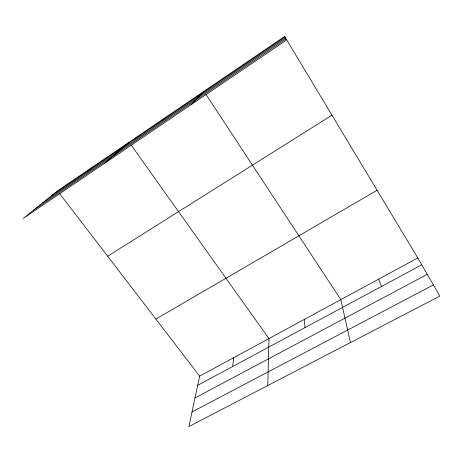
<?xml version="1.0" encoding="UTF-8"?>
<svg xmlns="http://www.w3.org/2000/svg" width="463" height="463" viewBox="0 0 463 463"><rect width="100%" height="100%" fill="white"/><g stroke="black" fill="none" stroke-linecap="round" stroke-linejoin="round"><path stroke-width="0.69" d="M267.788 385.546L268.945 338.592L131.197 145.145M232.611 366.546L233.728 357.673M417.782 257.937L199.663 376.13L188.892 426.562L439.85 296.083L417.782 257.937L284.658 36.438L57.516 190.866L23.15 218.495L286.041 40.362L284.658 36.438M242.473 65.96L243.509 64.409M191.462 104.447L203.928 91.321M162.496 120.299L165.818 117.232M104.927 163.08L129.096 142.199M87.351 171.362L92.646 166.981M51.324 195.837L284.901 37.133M42.746 202.736L285.249 38.105M33.197 210.416L285.63 39.199M107.659 256.218L331.965 115.154M155.881 319.065L377.102 190.252M197.701 385.326L421.758 264.807M194.998 397.989L427.268 274.333M192.006 411.977L433.397 284.936M59.715 193.731L199.663 376.13M205.89 94.307L340.832 299.636L350.45 342.568M378.641 279.148L381.46 286.481M304.284 319.441L305.019 327.601"/></g></svg>
